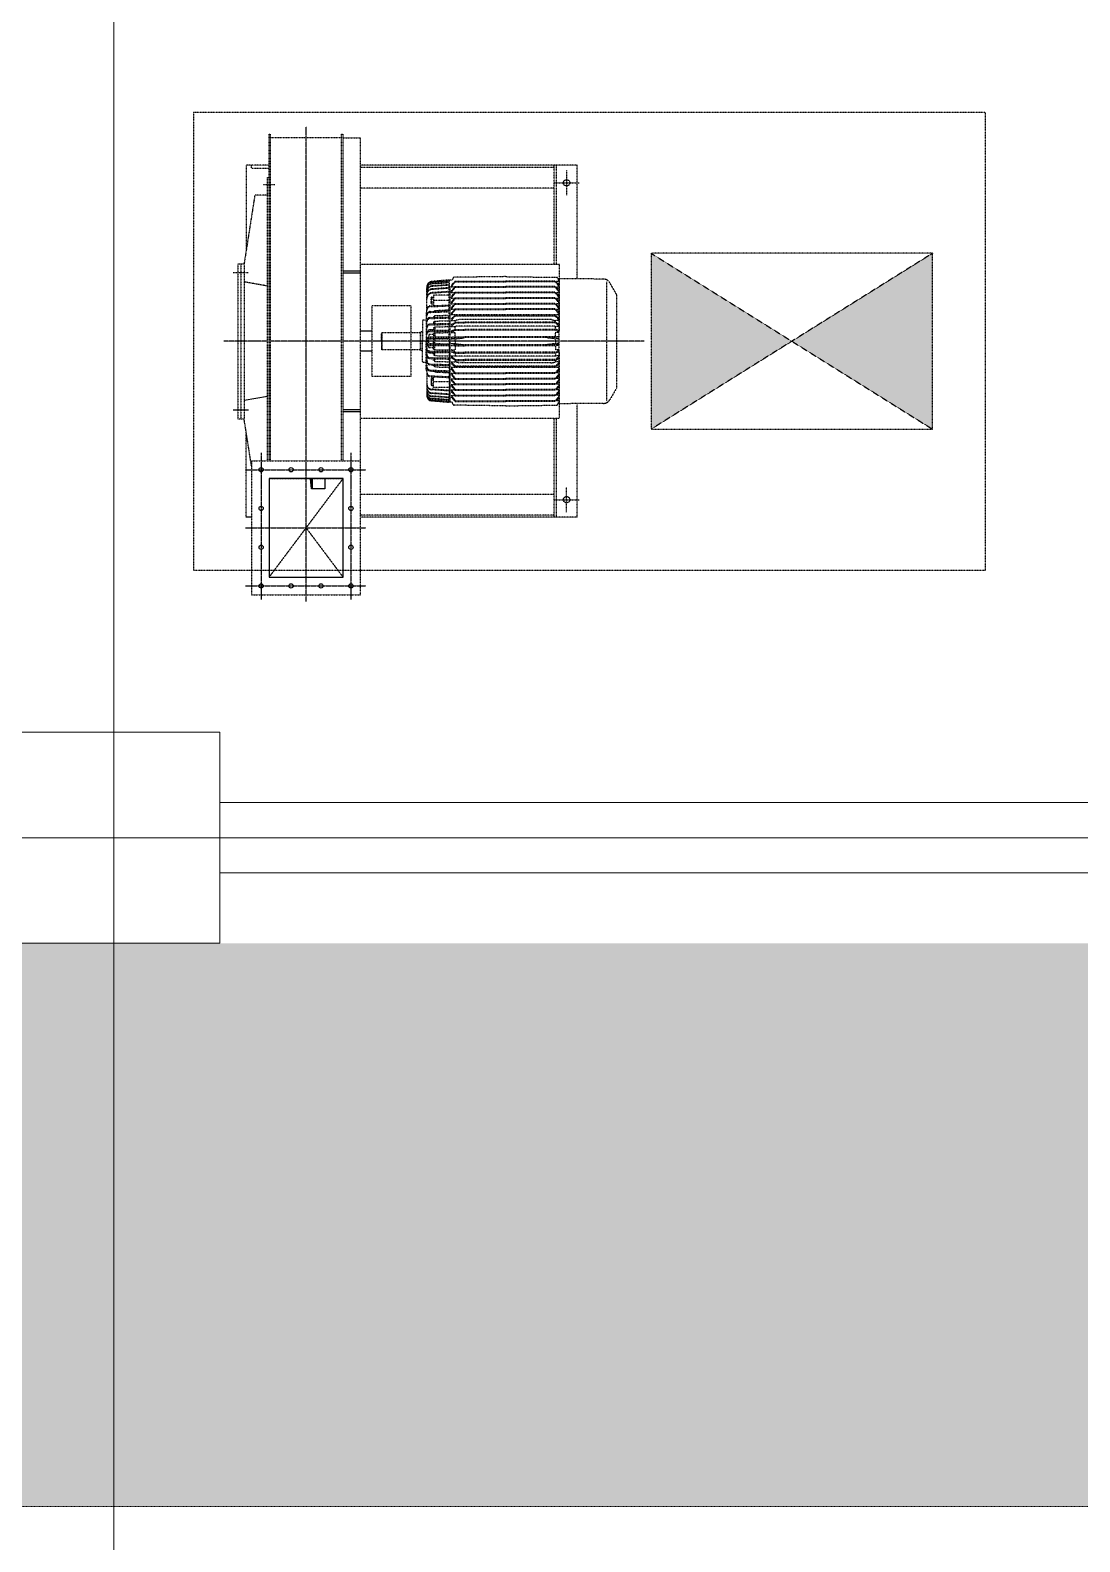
# Model space of a CAD drawing. Extents: x -59767 to 1106559, y -1290 to 1129522.
# Drawn here: x 134621 to 137602, y 601679 to 605973 of the extents above; entities that cross this region are included whole.
import ezdxf

# ---------------------------------------------------------------- set-up
doc = ezdxf.new("R2010")
doc.units = 0
for name, pattern in [('CENTER', [2, 1.25, -0.25, 0.25, -0.25]), ('CENTER2', [1.125, 0.75, -0.125, 0.125, -0.125]), ('HIDDEN', [0.375, 0.25, -0.125]), ('HIDDEN2', [0.1875, 0.125, -0.0625]), ('HIDDENX2', [0.75, 0.5, -0.25]), ('PHANTOM2', [1.25, 0.625, -0.125, 0.125, -0.125, 0.125, -0.125])]:
    doc.linetypes.add(name, pattern=pattern)
for name, color, linetype in [('1', 2, 'CONTINUOUS'), ('EA-G110', 3, 'CONTINUOUS'), ('EQUIP', 6, 'CONTINUOUS'), ('EQUIP-PAD', 1, 'PHANTOM2')]:
    doc.layers.add(name, color=color, linetype=linetype)
for name, color, linetype, lineweight in [('COLUMN', 2, 'CONTINUOUS', 9), ('DRY WALL', 254, 'HIDDEN', 9), ('중간선', 5, 'CONTINUOUS', 9), ('중심선', 1, 'CENTER', 9)]:
    doc.layers.add(name, color=color, linetype=linetype, lineweight=lineweight)

# ---------------------------------------------------------------- blocks, each defined once
blk = doc.blocks.new('column600')
at = {"layer": 'COLUMN', "linetype": 'Continuous'}
blk.add_lwpolyline([(-300, -300), (300, -300), (300, 300), (-300, 300)], close=True, dxfattribs=at)

msp = doc.modelspace()

# ---------------------------------------------------------------- hatches: boundary and pattern name
at = {"layer": '1', "linetype": 'HIDDEN2'}
msp.add_hatch(color=256, dxfattribs=at).paths.add_polyline_path([(136384.2, 605339.2), (136384.2, 604839.2), (136784.2, 605089.2), (137184.2, 604839.2), (137184.2, 605339.2), (136784.2, 605089.2)])
at = {"layer": '중간선', "transparency": 33554585}
h = msp.add_hatch(dxfattribs=at)
h.set_pattern_fill('DOTS', color=6, scale=100)
h.set_pattern_definition([(0, (-74091.5, 0), (79.375, 158.75), [0, -158.75])])
h.paths.add_polyline_path([(140556.8, 610379.1), (146556.8, 610379.1), (146556.8, 601779.1), (110509.2, 601779.1), (110509.6, 603379.1), (145085.9, 603379.1), (145085.9, 608779.1), (137956.8, 608779.1), (137956.8, 610379.1)])

# ---------------------------------------------------------------- linework, layer by layer
at = {"layer": '1', "linetype": 'HIDDEN2'}
for p, q in [((137184.2, 605339.2), (136384.2, 605339.2)), ((136384.2, 605339.2), (136384.2, 604839.2)), ((137184.2, 605339.2), (136384.2, 604839.2)), ((136384.2, 605339.2), (137184.2, 604839.2)), ((137184.2, 604839.2), (137184.2, 605339.2)), ((136384.2, 604839.2), (137184.2, 604839.2))]:
    msp.add_line(p, q, dxfattribs=at)
at = {"layer": 'DRY WALL', "linetype": 'HIDDEN', "lineweight": 9, "ltscale": 0.5}
msp.add_line((110509.2, 601779.1), (146685.9, 601779.1), dxfattribs=at)
at = {"layer": 'EA-G110', "linetype": 'HIDDENX2', "ltscale": 0.5}
for p, q in [((135509.2, 604699.2), (135299.2, 604419.2)), ((135404.2, 604559.2), (135509.2, 604419.2))]:
    msp.add_line(p, q, dxfattribs=at)
msp.add_lwpolyline([(135299.2, 604699.2), (135299.2, 604419.2), (135509.2, 604419.2), (135509.2, 604699.2)], close=True, dxfattribs=at)
at = {"layer": 'EQUIP', "color": 1, "linetype": 'CENTER2'}
for p, q in [((135404.2, 604350.1), (135404.2, 605699.5)), ((136364.6, 605089.2), (135170.6, 605089.2)), ((135276.7, 604771.8), (135276.7, 604355.8)), ((135531.7, 604771.8), (135531.7, 604355.8)), ((135232, 604724.2), (135573.8, 604724.2)), ((135232, 604559.2), (135573.8, 604559.2)), ((135232, 604394.2), (135573.8, 604394.2))]:
    msp.add_line(p, q, dxfattribs=at)
at = {"layer": 'EQUIP', "linetype": 'HIDDEN2'}
for p, q in [((135299.2, 604749.2), (135299.2, 605677.2)), ((135299.2, 605677.2), (135303.7, 605677.2)), ((135303.7, 604749.2), (135303.7, 605677.2)), ((135504.7, 605667.2), (135303.7, 605667.2)), ((135504.7, 604749.2), (135504.7, 605677.2)), ((135504.7, 605677.2), (135509.2, 605677.2)), ((135509.2, 604749.2), (135509.2, 605677.2)), ((135509.2, 605667.2), (135559.2, 605667.2)), ((135559.2, 604749.2), (135559.2, 605667.2)), ((135299.2, 605589.2), (135234.2, 605589.2)), ((135234.2, 605589.2), (135234.2, 605347.6)), ((135249.2, 605580.2), (135249.2, 605589.2)), ((135299.2, 605580.2), (135249.2, 605580.2)), ((136174.2, 605589.2), (135559.2, 605589.2)), ((136109.2, 605583.2), (135559.2, 605583.2)), ((136109.2, 605307.7), (136109.2, 605589.2)), ((136115.2, 605307.7), (136115.2, 605589.2)), ((136144.2, 605574.9), (136144.2, 605503.6)), ((136174.2, 605266.4), (136174.2, 605589.2)), ((135282.8, 605534.2), (135315.8, 605534.2)), ((135294.7, 605554.2), (135299.2, 605554.2)), ((135294.7, 604749.2), (135294.7, 605554.2)), ((136109.2, 605524.2), (135559.2, 605524.2)), ((136108.6, 605539.2), (136179.8, 605539.2)), ((135258.7, 605504.2), (135228.2, 605309.2)), ((135294.7, 605504.2), (135258.7, 605504.2)), ((135210.2, 605309.2), (135210.2, 604869.2)), ((135210.2, 605309.2), (135228.2, 605309.2)), ((135219.2, 605309.2), (135219.2, 604869.2)), ((135228.2, 605309.2), (135228.2, 604869.2)), ((135197.6, 605284.2), (135240.3, 605284.2)), ((135560.5, 605307.7), (136124.2, 605307.7)), ((135821.9, 605268.8), (135820.4, 605264.7)), ((135918.4, 605272.1), (135824.6, 605270.8)), ((135970.4, 605272.7), (135918.4, 605272.1)), ((135970.4, 605272.7), (136116.1, 605270.8)), ((136118.9, 605268.8), (136120.4, 605264.7)), ((136248.9, 605265.8), (136122.4, 605266.8)), ((136122.4, 605266.8), (136122.4, 604911.6)), ((136124.2, 605118.7), (136124.2, 605307.7)), ((135294.7, 605246.1), (135228.2, 605257.7)), ((135747.4, 605091.2), (135747.4, 605244)), ((135747.4, 605091.2), (135747.4, 605244)), ((135810.4, 605263.2), (135761.1, 605258.9)), ((135810.4, 605260.7), (135761.3, 605257.2)), ((135810.4, 605259.8), (135761.3, 605256.4)), ((135810.4, 605256.2), (135761.3, 605252.8)), ((135810.4, 605255.2), (135761.3, 605251.7)), ((135810.4, 605249.7), (135761.3, 605246.2)), ((135810.4, 605248.4), (135761.3, 605245)), ((135810.4, 605241.1), (135761.3, 605237.6)), ((135810.4, 605239.6), (135761.3, 605236.2)), ((135810.4, 605230.5), (135761.3, 605227.1)), ((135810.4, 605228.8), (135761.3, 605225.4)), ((135810.4, 605263.2), (135810.4, 605244)), ((135810.4, 605089.2), (135810.4, 605246.2)), ((135810.4, 605089.2), (135810.4, 605246.2)), ((135813.4, 605244.2), (135810.4, 605244)), ((135818.4, 605262.7), (135813.4, 605262.7)), ((135813.4, 604915.7), (135813.4, 605246.2)), ((135828, 605260.1), (135816.4, 605247.8)), ((135816.4, 605243.4), (135828, 605258.2)), ((135828, 605244.3), (135816.4, 605231.9)), ((135816.4, 605243.4), (135827.2, 605243.4)), ((135816.4, 605227.6), (135828, 605242.4)), ((135828, 605228.4), (135816.4, 605216.1)), ((135816.4, 605227.6), (135827.2, 605227.6)), ((135816.4, 605211.7), (135828, 605226.5)), ((135828, 605260.1), (135970.4, 605260.1)), ((135828, 605258.2), (135970.4, 605258.2)), ((135828, 605244.3), (135970.4, 605244.3)), ((135828, 605242.4), (135970.4, 605242.4)), ((135828, 605228.4), (135970.4, 605228.4)), ((135828, 605226.5), (135970.4, 605226.5)), ((136112.7, 605260.1), (135970.4, 605260.1)), ((136112.7, 605258.2), (135970.4, 605258.2)), ((136112.7, 605244.3), (135970.4, 605244.3)), ((136112.7, 605242.4), (135970.4, 605242.4)), ((136112.7, 605228.4), (135970.4, 605228.4)), ((136112.7, 605226.5), (135970.4, 605226.5)), ((136112.7, 605260.1), (136122.4, 605249.9)), ((136122.4, 605246), (136112.7, 605258.2)), ((136112.7, 605244.3), (136122.4, 605234)), ((136122.4, 605230.1), (136112.7, 605242.4)), ((136112.7, 605228.4), (136122.4, 605218.2)), ((136122.4, 605214.3), (136112.7, 605226.5)), ((136122.4, 605258.5), (136114.2, 605258.5)), ((136122.4, 605242.7), (136114.2, 605242.7)), ((136122.4, 605226.8), (136114.2, 605226.8)), ((136258.5, 604919.3), (136258.5, 605258.4)), ((136286.9, 605221.2), (136267.4, 605255)), ((135591.3, 605189.4), (135591.3, 604989)), ((135701.5, 605189.4), (135591.3, 605189.4)), ((135701.5, 605189.4), (135701.5, 604989)), ((135756.9, 605189.7), (135809.8, 605192.1)), ((135756.9, 605187.4), (135809.9, 605189.8)), ((135759.4, 605204.8), (135759.4, 605212.2)), ((135759.4, 605197.5), (135759.4, 605204.8)), ((135760.4, 605214.7), (135766.4, 605214.7)), ((135760.4, 605209.8), (135766.4, 605209.8)), ((135766.4, 605199.9), (135760.4, 605199.9)), ((135766.4, 605195), (135760.4, 605195)), ((135810.4, 605220.5), (135766.4, 605220.5)), ((135766.4, 605220.5), (135766.4, 605190.2)), ((135810.4, 605205), (135766.4, 605205)), ((135828, 605212.6), (135816.4, 605200.2)), ((135816.4, 605211.7), (135827.2, 605211.7)), ((135816.4, 605195.9), (135828, 605210.7)), ((135828, 605196.7), (135816.4, 605184.4)), ((135816.4, 605195.9), (135827.2, 605195.9)), ((135816.4, 605180), (135828, 605194.8)), ((135828, 605180.9), (135816.4, 605168.5)), ((135816.4, 605180), (135827.2, 605180)), ((135828, 605212.6), (135970.4, 605212.6)), ((135828, 605210.7), (135970.4, 605210.7)), ((135828, 605196.7), (135970.4, 605196.7)), ((135828, 605194.8), (135970.4, 605194.8)), ((135828, 605180.9), (135970.4, 605180.9)), ((136112.7, 605212.6), (135970.4, 605212.6)), ((136112.7, 605210.7), (135970.4, 605210.7)), ((136112.7, 605196.7), (135970.4, 605196.7)), ((136112.7, 605194.8), (135970.4, 605194.8)), ((136112.7, 605180.9), (135970.4, 605180.9)), ((136112.7, 605212.6), (136122.4, 605202.3)), ((136122.4, 605198.4), (136112.7, 605210.7)), ((136112.7, 605196.7), (136122.4, 605186.5)), ((136122.4, 605182.6), (136112.7, 605194.8)), ((136112.7, 605180.9), (136122.4, 605170.6)), ((136122.4, 605211), (136114.2, 605211)), ((136122.4, 605195.1), (136114.2, 605195.1)), ((136286.9, 604957.2), (136286.9, 605221.2)), ((135735.4, 605147.2), (135735.4, 605089.2)), ((135735.4, 605147.2), (135735.4, 605089.2)), ((135743.4, 605149.2), (135737.4, 605149.2)), ((135745.4, 605171.2), (135745.4, 605089.2)), ((135745.4, 605171.2), (135745.4, 605089.2)), ((135756.2, 605138.6), (135810.4, 605139.8)), ((135756.2, 605135.7), (135810.4, 605136.9)), ((135757, 605173.7), (135809.9, 605175.7)), ((135757, 605171.2), (135810, 605173.2)), ((135757.1, 605156.6), (135810.4, 605158.2)), ((135757.1, 605153.9), (135810.4, 605155.5)), ((135766.4, 605158.4), (135770.4, 605161.9)), ((135766.4, 605158.4), (135766.4, 605156.9)), ((135766.4, 605143.6), (135770.4, 605146.4)), ((135766.4, 605143.6), (135766.4, 605138.9)), ((135768, 605174.1), (135770.4, 605176.6)), ((135770.4, 605176.6), (135810.4, 605178.4)), ((135770.4, 605176.6), (135770.4, 605174.2)), ((135770.4, 605161.9), (135810.4, 605163.4)), ((135770.4, 605161.9), (135770.4, 605157)), ((135770.4, 605146.4), (135810.4, 605147.6)), ((135770.4, 605146.4), (135770.4, 605139)), ((135816.4, 605164.2), (135828, 605179)), ((136042.9, 605164.2), (135816.4, 605164.2)), ((135828, 605162.2), (135816.4, 605152.7)), ((135816.4, 605148.1), (135828, 605160.1)), ((135816.4, 605148.1), (135826.8, 605148.1)), ((135828, 605143.7), (135816.4, 605136)), ((135816.4, 605131.2), (135828, 605141.5)), ((135828, 605179), (135970.4, 605179)), ((136043.8, 605162.2), (135828, 605162.2)), ((136044.4, 605160.1), (135828, 605160.1)), ((135828, 605143.7), (135828, 605147.3)), ((135828, 605143.7), (135855, 605143.7)), ((135828, 605141.5), (135855, 605141.5)), ((135838.6, 605150.6), (135829.1, 605148.3)), ((136099.8, 605150.8), (135840.9, 605150.8)), ((136085.8, 605143.7), (135855, 605143.7)), ((136085.8, 605141.5), (135855, 605141.5)), ((136112.7, 605179), (135970.4, 605179)), ((136122.4, 605164.2), (136042.9, 605164.2)), ((136112.7, 605162.2), (136043.8, 605162.2)), ((136112.7, 605160.1), (136044.4, 605160.1)), ((136112.7, 605143.7), (136085.8, 605143.7)), ((136112.7, 605141.5), (136085.8, 605141.5)), ((136102.1, 605150.6), (136111.6, 605148.3)), ((136122.4, 605166.7), (136112.7, 605179)), ((136112.7, 605162.2), (136122.4, 605154.3)), ((136122.4, 605150.1), (136112.7, 605160.1)), ((136112.7, 605143.7), (136112.7, 605147.3)), ((136112.7, 605143.7), (136122.4, 605137.3)), ((136122.4, 605133), (136112.7, 605141.5)), ((136122.4, 605148.1), (136113.9, 605148.1)), ((136122.4, 605179.3), (136114.2, 605179.3)), ((135619.9, 605113.2), (135618.9, 605112.2)), ((135618.9, 605089.2), (135618.9, 605112.2)), ((135618.9, 605089.2), (135618.9, 605112.2)), ((135727.4, 605113.2), (135619.9, 605113.2)), ((135619.9, 605113.2), (135619.9, 605065.2)), ((135619.9, 605065.2), (135619.9, 605113.2)), ((135728.9, 605115.7), (135728.9, 605062.7)), ((135728.9, 605062.7), (135728.9, 605115.7)), ((135735.4, 605115.7), (135728.9, 605115.7)), ((135753.4, 605122.1), (135766.4, 605122.1)), ((135753.4, 605122.1), (135753.4, 605120.9)), ((135766.4, 605108.3), (135753.4, 605108.3)), ((135753.4, 605108.3), (135753.4, 605101.5)), ((135753.4, 605101.5), (135810.4, 605101.5)), ((135753.4, 605098.2), (135810.4, 605098.2)), ((135753.4, 605095.6), (135766.4, 605095.6)), ((135753.4, 605095.6), (135753.4, 605089.2)), ((135753.4, 605095.6), (135753.4, 605089.2)), ((135755.3, 605116.9), (135810.3, 605117.7)), ((135756.4, 605120.9), (135810.4, 605120.9)), ((135766.4, 605128), (135770.4, 605130)), ((135766.4, 605128), (135766.4, 605120.9)), ((135766.4, 605111.9), (135770.4, 605113.2)), ((135766.4, 605111.9), (135766.4, 605101.5)), ((135766.4, 605095.6), (135770.4, 605096.1)), ((135766.4, 605095.6), (135766.4, 605089.2)), ((135766.4, 605095.6), (135766.4, 605089.2)), ((135770.4, 605130), (135810.4, 605130.9)), ((135770.4, 605130), (135770.4, 605120.9)), ((135770.4, 605113.2), (135810.4, 605113.8)), ((135770.4, 605113.2), (135770.4, 605101.5)), ((135770.4, 605096.1), (135810.4, 605096.3)), ((135770.4, 605096.1), (135770.4, 605089.2)), ((135770.4, 605096.1), (135770.4, 605089.2)), ((135816.4, 605131.2), (135826.3, 605131.2)), ((135816.4, 605118.7), (135828, 605123)), ((135828, 605120.7), (135816.4, 605113.8)), ((135816.4, 605113.8), (135826.8, 605113.8)), ((135816.4, 605101.1), (135828, 605101.9)), ((135828, 605099.4), (135816.4, 605096.1)), ((135816.4, 605096.1), (135827.4, 605096.1)), ((135828, 605123), (135828, 605130.2)), ((135828, 605123), (135855, 605123)), ((135828, 605120.7), (135855, 605120.7)), ((135828, 605101.9), (135828, 605112.9)), ((135828, 605101.9), (135855, 605101.9)), ((135828, 605099.4), (135855, 605099.4)), ((135828, 605089.2), (135828, 605095.1)), ((135828, 605089.2), (135828, 605095.1)), ((135828.6, 605096.2), (135851.8, 605098.8)), ((136111.1, 605131.8), (135829.6, 605131.8)), ((136085.8, 605123), (135855, 605123)), ((136085.8, 605120.7), (135855, 605120.7)), ((136085.8, 605101.9), (135855, 605101.9)), ((136085.8, 605099.4), (135855, 605099.4)), ((136112.7, 605123), (136085.8, 605123)), ((136112.7, 605120.7), (136085.8, 605120.7)), ((136112.7, 605101.9), (136085.8, 605101.9)), ((136112.7, 605099.4), (136085.8, 605099.4)), ((136112.2, 605096.2), (136089, 605098.8)), ((136112.7, 605123), (136112.7, 605130.2)), ((136122.4, 605119.5), (136112.7, 605123)), ((136112.7, 605120.7), (136122.4, 605115)), ((136112.7, 605101.9), (136112.7, 605112.9)), ((136122.4, 605101.2), (136112.7, 605101.9)), ((136112.7, 605099.4), (136122.4, 605096.7)), ((136112.7, 605089.2), (136112.7, 605095.1)), ((136112.7, 605089.2), (136112.7, 605095.1)), ((136122.4, 605096.1), (136113.3, 605096.1)), ((136122.4, 605113.8), (136113.9, 605113.8)), ((136122.4, 605131.2), (136114.5, 605131.2)), ((136307.9, 605089.2), (135595.6, 605089.2)), ((135618.9, 605089.2), (135618.9, 605066.2)), ((135619.9, 605065.2), (135618.9, 605066.2)), ((135727.4, 605065.2), (135619.9, 605065.2)), ((135735.4, 605062.7), (135728.9, 605062.7)), ((135735.4, 605031.2), (135735.4, 605089.2)), ((135745.4, 605007.2), (135745.4, 605089.2)), ((135753.4, 605091.2), (135747.4, 605091.2)), ((135753.4, 605091.2), (135747.4, 605091.2)), ((135747.4, 605087.2), (135747.4, 604934.5)), ((135753.4, 605087.2), (135747.4, 605087.2)), ((135753.4, 605087.2), (135747.4, 605087.2)), ((135753.4, 605082.9), (135753.4, 605089.2)), ((135753.4, 605082.9), (135753.4, 605089.2)), ((135753.4, 605082.9), (135766.4, 605082.9)), ((135753.4, 605080.3), (135810.4, 605080.3)), ((135753.4, 605070.2), (135753.4, 605077)), ((135753.4, 605077), (135810.4, 605077)), ((135766.4, 605070.2), (135753.4, 605070.2)), ((135753.4, 605056.3), (135753.4, 605057.6)), ((135753.4, 605056.3), (135766.4, 605056.3)), ((135755.3, 605061.5), (135810.3, 605060.8)), ((135756.4, 605057.6), (135810.4, 605057.6)), ((135766.4, 605082.9), (135766.4, 605089.2)), ((135766.4, 605082.9), (135766.4, 605089.2)), ((135766.4, 605082.9), (135770.4, 605082.4)), ((135766.4, 605066.5), (135766.4, 605077)), ((135766.4, 605066.5), (135770.4, 605065.3)), ((135766.4, 605050.5), (135766.4, 605057.6)), ((135770.4, 605082.4), (135770.4, 605089.2)), ((135770.4, 605082.4), (135770.4, 605089.2)), ((135770.4, 605082.4), (135810.4, 605082.2)), ((135770.4, 605065.3), (135770.4, 605077)), ((135770.4, 605065.3), (135810.4, 605064.7)), ((135770.4, 605048.4), (135770.4, 605057.6)), ((135810.4, 605089.2), (135810.4, 604932.2)), ((135816.4, 605082.4), (135827.4, 605082.4)), ((135828, 605079.1), (135816.4, 605082.4)), ((135816.4, 605077.4), (135828, 605076.6)), ((135816.4, 605064.7), (135826.8, 605064.7)), ((135828, 605057.8), (135816.4, 605064.7)), ((135816.4, 605059.7), (135828, 605055.4)), ((135828, 605089.2), (135828, 605083.4)), ((135828, 605089.2), (135828, 605083.4)), ((135828, 605079.1), (135855, 605079.1)), ((135828, 605076.6), (135828, 605065.5)), ((135828, 605076.6), (135855, 605076.6)), ((135828, 605057.8), (135855, 605057.8)), ((135828, 605055.4), (135855, 605055.4)), ((135828, 605055.4), (135828, 605048.2)), ((135828.6, 605082.3), (135851.8, 605079.6)), ((136085.8, 605079.1), (135855, 605079.1)), ((136085.8, 605076.6), (135855, 605076.6)), ((136085.8, 605057.8), (135855, 605057.8)), ((136085.8, 605055.4), (135855, 605055.4)), ((136112.7, 605079.1), (136085.8, 605079.1)), ((136112.7, 605076.6), (136085.8, 605076.6)), ((136112.7, 605057.8), (136085.8, 605057.8)), ((136112.7, 605055.4), (136085.8, 605055.4)), ((136112.2, 605082.3), (136089, 605079.6)), ((136112.7, 605089.2), (136112.7, 605083.4)), ((136112.7, 605089.2), (136112.7, 605083.4)), ((136112.7, 605079.1), (136122.4, 605081.8)), ((136122.4, 605077.2), (136112.7, 605076.6)), ((136112.7, 605076.6), (136112.7, 605065.5)), ((136112.7, 605057.8), (136122.4, 605063.5)), ((136122.4, 605059), (136112.7, 605055.4)), ((136112.7, 605055.4), (136112.7, 605048.2)), ((136122.4, 605082.4), (136113.3, 605082.4)), ((136122.4, 605064.7), (136113.9, 605064.7)), ((136124.2, 604870.7), (136124.2, 605059.7)), ((135743.4, 605029.2), (135737.4, 605029.2)), ((135756.2, 605042.8), (135810.4, 605041.6)), ((135756.2, 605039.8), (135810.4, 605038.6)), ((135757.1, 605024.6), (135810.4, 605023)), ((135757.1, 605021.9), (135810.4, 605020.3)), ((135766.4, 605050.5), (135770.4, 605048.4)), ((135766.4, 605034.9), (135766.4, 605039.6)), ((135766.4, 605034.9), (135770.4, 605032.1)), ((135766.4, 605020), (135766.4, 605021.6)), ((135766.4, 605020), (135770.4, 605016.5)), ((135770.4, 605048.4), (135810.4, 605047.5)), ((135770.4, 605032.1), (135770.4, 605039.5)), ((135770.4, 605032.1), (135810.4, 605030.9)), ((135770.4, 605016.5), (135770.4, 605021.5)), ((135770.4, 605016.5), (135810.4, 605015)), ((135816.4, 605047.3), (135826.3, 605047.3)), ((135816.4, 605047.3), (135828, 605037)), ((135828, 605034.7), (135816.4, 605042.5)), ((135816.4, 605030.4), (135826.8, 605030.4)), ((135816.4, 605030.4), (135828, 605018.3)), ((135828, 605016.3), (135816.4, 605025.8)), ((136042.9, 605014.3), (135816.4, 605014.3)), ((135816.4, 605014.3), (135828, 604999.5)), ((135828, 604997.6), (135816.4, 605010)), ((135828, 605037), (135855, 605037)), ((135828, 605034.7), (135855, 605034.7)), ((135828, 605034.7), (135828, 605031.2)), ((136044.4, 605018.3), (135828, 605018.3)), ((136043.8, 605016.3), (135828, 605016.3)), ((135838.6, 605027.9), (135829.1, 605030.1)), ((136111.1, 605046.7), (135829.6, 605046.7)), ((136099.8, 605027.6), (135840.9, 605027.6)), ((136085.8, 605037), (135855, 605037)), ((136085.8, 605034.7), (135855, 605034.7)), ((136122.4, 605014.3), (136042.9, 605014.3)), ((136112.7, 605016.3), (136043.8, 605016.3)), ((136112.7, 605018.3), (136044.4, 605018.3)), ((136112.7, 605037), (136085.8, 605037)), ((136112.7, 605034.7), (136085.8, 605034.7)), ((136102.1, 605027.9), (136111.6, 605030.1)), ((136122.4, 605045.5), (136112.7, 605037)), ((136112.7, 605034.7), (136122.4, 605041.1)), ((136112.7, 605034.7), (136112.7, 605031.2)), ((136122.4, 605028.3), (136112.7, 605018.3)), ((136112.7, 605016.3), (136122.4, 605024.2)), ((136122.4, 605011.8), (136112.7, 604999.5)), ((136122.4, 605030.4), (136113.9, 605030.4)), ((136122.4, 605047.3), (136114.5, 605047.3)), ((135701.5, 604989), (135591.3, 604989)), ((135756.9, 604991), (135809.9, 604988.7)), ((135756.9, 604988.7), (135809.8, 604986.4)), ((135757, 605007.3), (135810, 605005.3)), ((135757, 605004.8), (135809.9, 605002.8)), ((135759.4, 604981), (135759.4, 604973.6)), ((135759.4, 604973.6), (135759.4, 604966.3)), ((135766.4, 604983.4), (135760.4, 604983.4)), ((135766.4, 604978.5), (135760.4, 604978.5)), ((135760.4, 604968.7), (135766.4, 604968.7)), ((135766.4, 604958), (135766.4, 604988.3)), ((135810.4, 604973.5), (135766.4, 604973.5)), ((135768, 605004.3), (135770.4, 605001.9)), ((135770.4, 605001.9), (135770.4, 605004.3)), ((135770.4, 605001.9), (135810.4, 605000.1)), ((135816.4, 604998.5), (135828, 604983.7)), ((135816.4, 604998.5), (135827.2, 604998.5)), ((135828, 604981.8), (135816.4, 604994.1)), ((135816.4, 604982.6), (135828, 604967.8)), ((135816.4, 604982.6), (135827.2, 604982.6)), ((135828, 604965.9), (135816.4, 604978.3)), ((135816.4, 604966.8), (135827.2, 604966.8)), ((135816.4, 604966.8), (135828, 604952)), ((135828, 604999.5), (135970.4, 604999.5)), ((135828, 604997.6), (135970.4, 604997.6)), ((135828, 604983.7), (135970.4, 604983.7)), ((135828, 604981.8), (135970.4, 604981.8)), ((135828, 604967.8), (135970.4, 604967.8)), ((135828, 604965.9), (135970.4, 604965.9)), ((136112.7, 604999.5), (135970.4, 604999.5)), ((136112.7, 604997.6), (135970.4, 604997.6)), ((136112.7, 604983.7), (135970.4, 604983.7)), ((136112.7, 604981.8), (135970.4, 604981.8)), ((136112.7, 604967.8), (135970.4, 604967.8)), ((136112.7, 604965.9), (135970.4, 604965.9)), ((136112.7, 604997.6), (136122.4, 605007.8)), ((136122.4, 604995.9), (136112.7, 604983.7)), ((136112.7, 604981.8), (136122.4, 604992)), ((136122.4, 604980.1), (136112.7, 604967.8)), ((136112.7, 604965.9), (136122.4, 604976.1)), ((136122.4, 604999.2), (136114.2, 604999.2)), ((136122.4, 604983.3), (136114.2, 604983.3)), ((136122.4, 604967.5), (136114.2, 604967.5)), ((135760.4, 604963.8), (135766.4, 604963.8)), ((135810.4, 604949.6), (135761.3, 604953)), ((135810.4, 604947.9), (135761.3, 604951.4)), ((135810.4, 604938.9), (135761.3, 604942.3)), ((135810.4, 604937.4), (135761.3, 604940.8)), ((135810.4, 604930.1), (135761.3, 604933.5)), ((135810.4, 604928.8), (135761.3, 604932.2)), ((135810.4, 604923.3), (135761.3, 604926.7)), ((135810.4, 604922.2), (135761.3, 604925.7)), ((135810.4, 604958), (135766.4, 604958)), ((135813.4, 604934.2), (135810.4, 604934.4)), ((135810.4, 604915.2), (135810.4, 604934.4)), ((135828, 604950.1), (135816.4, 604962.4)), ((135816.4, 604950.9), (135827.2, 604950.9)), ((135816.4, 604950.9), (135828, 604936.1)), ((135828, 604934.2), (135816.4, 604946.6)), ((135816.4, 604935.1), (135827.2, 604935.1)), ((135816.4, 604935.1), (135828, 604920.3)), ((135828, 604918.4), (135816.4, 604930.7)), ((135828, 604952), (135970.4, 604952)), ((135828, 604950.1), (135970.4, 604950.1)), ((135828, 604936.1), (135970.4, 604936.1)), ((135828, 604934.2), (135970.4, 604934.2)), ((136112.7, 604952), (135970.4, 604952)), ((136112.7, 604950.1), (135970.4, 604950.1)), ((136112.7, 604936.1), (135970.4, 604936.1)), ((136112.7, 604934.2), (135970.4, 604934.2)), ((136122.4, 604964.2), (136112.7, 604952)), ((136112.7, 604950.1), (136122.4, 604960.3)), ((136122.4, 604948.4), (136112.7, 604936.1)), ((136112.7, 604934.2), (136122.4, 604944.4)), ((136122.4, 604932.5), (136112.7, 604920.3)), ((136112.7, 604918.4), (136122.4, 604928.6)), ((136122.4, 604951.6), (136114.2, 604951.6)), ((136122.4, 604935.8), (136114.2, 604935.8)), ((136286.9, 604957.2), (136267.4, 604923.5)), ((135810.4, 604915.2), (135761.1, 604919.5)), ((135810.4, 604918.7), (135761.3, 604922.1)), ((135810.4, 604917.8), (135761.3, 604921.2)), ((135818.4, 604915.7), (135813.4, 604915.7)), ((135821.9, 604909.7), (135820.4, 604913.7)), ((135918.4, 604906.3), (135824.6, 604907.7)), ((135828, 604920.3), (135970.4, 604920.3)), ((135828, 604918.4), (135970.4, 604918.4)), ((135970.4, 604905.7), (135918.4, 604906.3)), ((136112.7, 604920.3), (135970.4, 604920.3)), ((136112.7, 604918.4), (135970.4, 604918.4)), ((135970.4, 604905.7), (136116.1, 604907.7)), ((136122.4, 604919.9), (136114.2, 604919.9)), ((136118.9, 604909.7), (136120.4, 604913.7)), ((136248.9, 604912.7), (136122.4, 604911.6)), ((136174.2, 604589.2), (136174.2, 604912.1)), ((135210.2, 604869.2), (135228.2, 604869.2)), ((135249.2, 604735), (135228.2, 604869.2)), ((135559.2, 604870.7), (136124.2, 604870.7)), ((136109.2, 604589.2), (136109.2, 604870.7)), ((136115.2, 604589.2), (136115.2, 604870.7)), ((135234.2, 604589.2), (135234.2, 604830.9)), ((135249.2, 604749.2), (135559.2, 604749.2)), ((135249.2, 604749.2), (135249.2, 604369.2)), ((135559.2, 604369.2), (135559.2, 604749.2)), ((135299.2, 604699.2), (135509.2, 604699.2)), ((135299.2, 604699.2), (135299.2, 604419.2)), ((135509.2, 604419.2), (135509.2, 604699.2)), ((136144.2, 604603.6), (136144.2, 604674.9)), ((136109.2, 604654.2), (135559.2, 604654.2)), ((136108.6, 604639.2), (136179.8, 604639.2)), ((136109.2, 604595.2), (135559.2, 604595.2)), ((136174.2, 604589.2), (135559.2, 604589.2)), ((135299.2, 604419.2), (135509.2, 604419.2)), ((135249.2, 604369.2), (135559.2, 604369.2))]:
    msp.add_line(p, q, dxfattribs=at)
at = {"layer": 'EQUIP'}
for p, q in [((135509.2, 605289.2), (135559.2, 605289.2)), ((135509.2, 605283.2), (135559.2, 605283.2)), ((135591.3, 605117.7), (135559.2, 605117.7)), ((135591.3, 605060.7), (135559.2, 605060.7)), ((135294.7, 604932.4), (135228.2, 604920.8)), ((135197.6, 604894.2), (135240.3, 604894.2)), ((135509.2, 604895.2), (135559.2, 604895.2)), ((135509.2, 604889.2), (135559.2, 604889.2)), ((135419.4, 604670), (135417, 604699.2)), ((135419.4, 604670), (135419.4, 604699.2)), ((135422.6, 604670.2), (135419.4, 604670)), ((135422.6, 604670.2), (135422.6, 604699.2)), ((135457.6, 604670.2), (135422.6, 604670.2)), ((135457.6, 604699.2), (135457.6, 604670.2)), ((135249.2, 604589.2), (135234.2, 604589.2))]:
    msp.add_line(p, q, dxfattribs=at)
at = {"layer": 'EQUIP', "linetype": 'HIDDEN2'}
for centre in [(136144.2, 605539.2), (136144.2, 604639.2)]:
    msp.add_circle(centre, 9, dxfattribs=at)
at = {"layer": 'EQUIP'}
for centre in [(135276.7, 604724.2), (135361.7, 604724.2), (135446.7, 604724.2), (135531.7, 604724.2), (135276.7, 604614.2), (135531.7, 604614.2), (135276.7, 604504.2), (135531.7, 604504.2), (135276.7, 604394.2), (135361.7, 604394.2), (135446.7, 604394.2), (135531.7, 604394.2)]:
    msp.add_circle(centre, 6, dxfattribs=at)
at = {"layer": 'EQUIP', "linetype": 'HIDDEN2'}
for centre, radius, start, end in [((135824.7, 605267.8), 3, 90.678, 160), ((136116.1, 605267.8), 3, 20, 89.322), ((136248.7, 605244.2), 21.6, 30, 89.5), ((135762.4, 605244), 15, 95, 180), ((135762.4, 605242.3), 15, 94, 180), ((135762.4, 605241.4), 15, 94, 180), ((135762.4, 605237.8), 15, 94, 180), ((135762.4, 605236.8), 15, 94, 180), ((135762.4, 605231.3), 15, 94, 180), ((135762.4, 605230), 15, 94, 180), ((135762.4, 605222.7), 15, 94, 180), ((135762.4, 605221.2), 15, 94, 180), ((135762.4, 605212.1), 15, 94, 180), ((135762.4, 605210.5), 15, 94, 180), ((135818.4, 605264.7), 2, 270, 360), ((136122.4, 605264.7), 2, 180, 270), ((135757.4, 605179.7), 10, 92.5653, 180), ((135757.4, 605177.4), 10, 92.5653, 180), ((135762.8, 605212.2), 3.42, 134.1772, 225.8228), ((135771.5, 605204.8), 12.1, 156.1349, 203.8651), ((135762.8, 605197.5), 3.42, 134.1766, 225.8234), ((135737.4, 605147.2), 2, 90, 180), ((135743.4, 605151.2), 2, 270, 360), ((135747.4, 605171.2), 2, 90, 180), ((135757.4, 605163.7), 10, 92.1578, 180), ((135757.4, 605161.2), 10, 92.1578, 180), ((135757.4, 605146.6), 10, 91.7222, 180), ((135757.4, 605143.9), 10, 91.7222, 180), ((135756.4, 605129.6), 9, 91.2644, 180), ((135826.8, 605158.1), 10, 270, 283.2789), ((135840.9, 605140.8), 10, 90, 103.2789), ((136099.8, 605140.8), 10, 76.7211, 90), ((136113.9, 605158.1), 10, 256.7211, 270), ((135727.4, 605114.7), 1.5, 270, 0), ((135756.4, 605126.7), 9, 91.2644, 180), ((135756.4, 605111.9), 9, 90, 180), ((135755.4, 605108.9), 8, 90.7901, 180), ((135753.4, 605095.5), 6, 90, 180), ((135753.4, 605092.2), 6, 90, 180), ((135753.4, 605092.2), 6, 90, 180), ((135826.3, 605141.2), 10, 270, 289.5938), ((135826.8, 605123.8), 10, 270, 283.3233), ((135827.4, 605106.1), 10, 270, 276.5394), ((136114.5, 605141.2), 10, 250.4062, 270), ((136113.9, 605123.8), 10, 256.6767, 270), ((136113.3, 605106.1), 10, 263.4606, 270), ((135727.4, 605063.7), 1.5, 360, 90), ((135753.4, 605086.3), 6, 180, 270), ((135753.4, 605083), 6, 180, 270), ((135755.4, 605069.5), 8, 180, 269.2099), ((135756.4, 605066.6), 9, 180, 270), ((135756.4, 605051.8), 9, 180, 268.7356), ((135826.8, 605054.7), 10, 76.6767, 90), ((135827.4, 605072.4), 10, 83.4606, 90), ((136113.9, 605054.7), 10, 90, 103.3233), ((136113.3, 605072.4), 10, 90, 96.5394), ((135737.4, 605031.2), 2, 180, 270), ((135743.4, 605027.2), 2, 0, 90), ((135756.4, 605048.8), 9, 180, 268.7356), ((135757.4, 605034.6), 10, 180, 268.2778), ((135757.4, 605031.9), 10, 180, 268.2778), ((135757.4, 605017.3), 10, 180, 267.8422), ((135757.4, 605014.8), 10, 180, 267.8422), ((135826.3, 605037.3), 10, 70.4062, 90), ((135826.8, 605020.4), 10, 76.7211, 90), ((135840.9, 605037.6), 10, 256.7211, 270), ((136099.8, 605037.6), 10, 270, 283.2789), ((136114.5, 605037.3), 10, 90, 109.5938), ((136113.9, 605020.4), 10, 90, 103.2789), ((135747.4, 605007.2), 2, 180, 270), ((135757.4, 605001), 10, 180, 267.4347), ((135757.4, 604998.7), 10, 180, 267.4347), ((135762.4, 604968), 15, 180, 266), ((135762.4, 604966.3), 15, 180, 266), ((135762.8, 604981), 3.42, 134.1766, 225.8234), ((135771.5, 604973.6), 12.1, 156.1349, 203.8651), ((135762.8, 604966.3), 3.42, 134.1772, 225.8228), ((135762.4, 604957.3), 15, 180, 266), ((135762.4, 604955.8), 15, 180, 266), ((135762.4, 604948.4), 15, 180, 266), ((135762.4, 604947.2), 15, 180, 266), ((135762.4, 604941.7), 15, 180, 266), ((135762.4, 604940.6), 15, 180, 266), ((135762.4, 604937), 15, 180, 266), ((135762.4, 604936.2), 15, 180, 266), ((135762.4, 604934.5), 15, 180, 265), ((136248.7, 604934.3), 21.6, 270.5, 330), ((135818.4, 604913.7), 2, 0, 90), ((135824.7, 604910.7), 3, 200, 269.322), ((136116.1, 604910.7), 3, 270.678, 340), ((136122.4, 604913.7), 2, 90, 180)]:
    msp.add_arc(centre, radius, start, end, dxfattribs=at)
at = {"layer": 'EQUIP-PAD', "linetype": 'HIDDEN2'}
msp.add_lwpolyline([(137334.2, 604439.2), (137334.2, 605739.2), (135084.2, 605739.2), (135084.2, 604439.2)], close=True, dxfattribs=at)
at = {"layer": '중간선', "color": 2}
for p, q in [((135159.6, 603779.1), (140558.2, 603779.1)), ((135159.6, 603579.1), (140558.2, 603579.1))]:
    msp.add_line(p, q, dxfattribs=at)
at = {"layer": '중심선'}
for p, q in [((134858.2, 555029.1), (134858.2, 618526.4)), ((154859.6, 603679.1), (62209.6, 603679.1))]:
    msp.add_line(p, q, dxfattribs=at)

# ---------------------------------------------------------------- block references
at = {"layer": 'COLUMN', "linetype": 'Continuous'}
msp.add_blockref('column600', (134859.6, 603679.1), dxfattribs=at)

doc.saveas('drawing.dxf')
